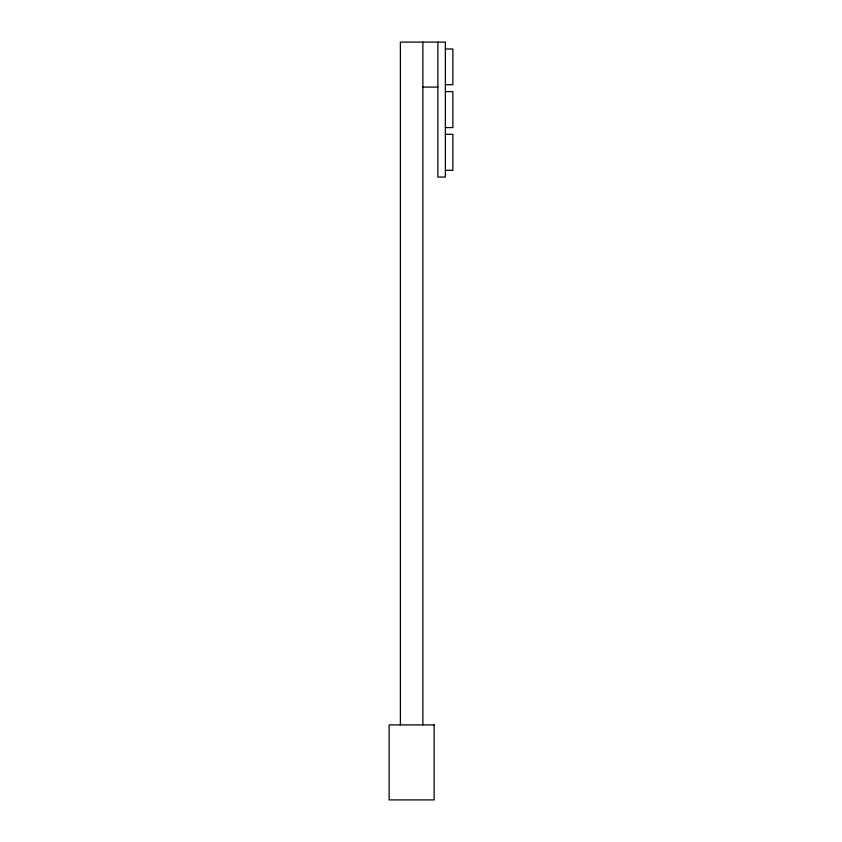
<?xml version="1.0" encoding="UTF-8"?>
<svg xmlns="http://www.w3.org/2000/svg" width="842" height="842" viewBox="0 0 842 842"><rect width="100%" height="100%" fill="white"/><g stroke="black" fill="none" stroke-linecap="round" stroke-linejoin="round"><path stroke-width="1.26" d="M445.376 48.973L452.87 48.973L452.87 84.716L445.376 84.716M422.873 87.094L437.872 87.094M445.376 91.589L452.87 91.589L452.87 127.584L445.376 127.584M445.376 134.331L452.87 134.331L452.87 170.326L445.376 170.326M437.872 42.1L437.872 177.073L445.376 177.073L445.376 42.1L400.382 42.1L400.382 724.909M422.873 42.1L422.873 724.909M434.125 724.909L389.13 724.909L389.13 799.9L434.125 799.9L434.125 724.909"/></g></svg>
